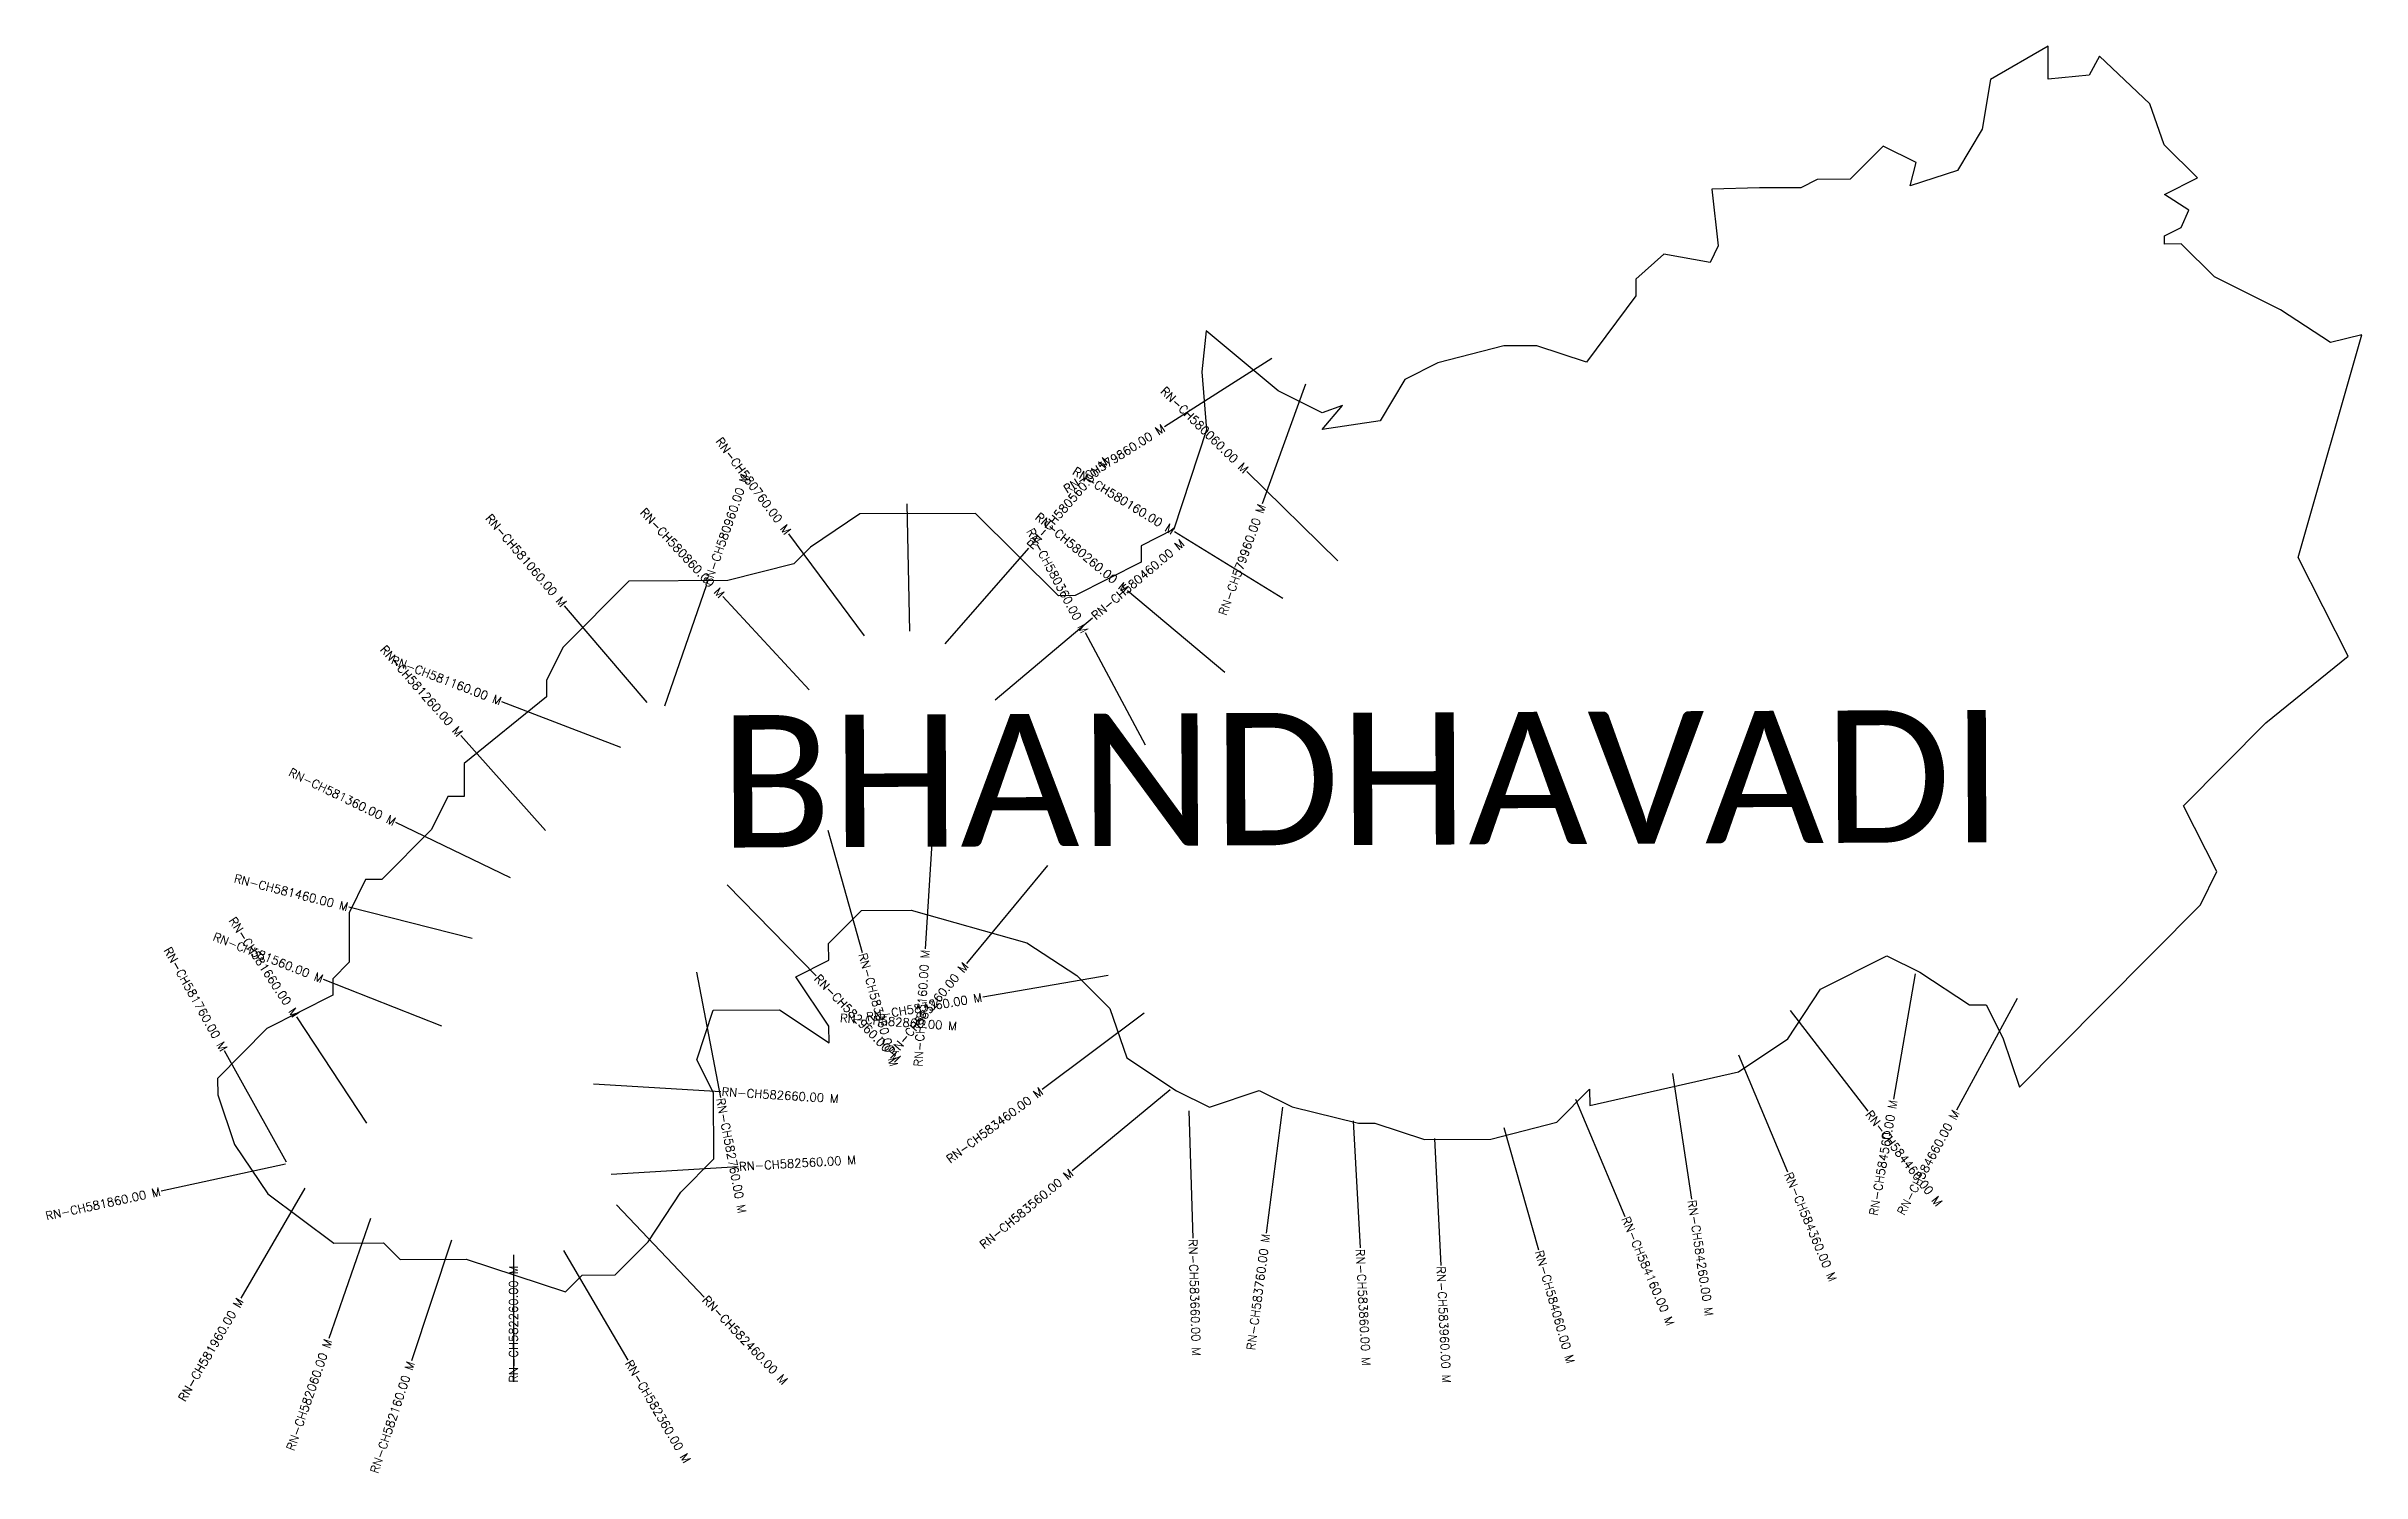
# Model space of a CAD drawing. Header units: metres. Extents: x 321715 to 324443, y 1838050 to 1839732.
import ezdxf
from ezdxf.enums import TextEntityAlignment as Align

# ---------------------------------------------------------------- set-up
doc = ezdxf.new("R2010")
doc.units = ezdxf.units.M
for name, color, linetype in [('CS', 134, 'Continuous'), ('CSMark', 6, 'Continuous'), ('VILLAGE BOUNDRY', 10, 'Continuous'), ('VILLAGE NAME', 250, 'Continuous')]:
    doc.layers.add(name, color=color, linetype=linetype)
doc.styles.get("Standard").update_dxf_attribs({"font": 'simplex.shx'})

msp = doc.modelspace()

# ---------------------------------------------------------------- linework, layer by layer
at = {"layer": 'CS'}
for p, q in [((323158.5, 1839364), (323032, 1839283.5)), ((323198.1, 1839333.7), (323147.3, 1839192.6)), ((323236.4, 1839125.6), (323129.3, 1839230.7)), ((322732.2, 1839042.5), (322728.9, 1839192.5)), ((322678.6, 1839036.9), (322589.4, 1839157.5)), ((322773.7, 1839027.5), (322872.3, 1839140.5)), ((323171.7, 1839081.1), (323043.9, 1839159.7)), ((322443.2, 1838954.7), (322492.6, 1839096.3)), ((322613.6, 1838973.4), (322511.6, 1839083.4)), ((323103.4, 1838993.7), (322988.5, 1839090)), ((322422.6, 1838958.5), (322325.3, 1839072.6)), ((322832.7, 1838961.6), (322947.3, 1839058.3)), ((323009.8, 1838908.2), (322939, 1839040.5)), ((322391.4, 1838905.4), (322251.5, 1838959.3)), ((322302.6, 1838807.5), (322203.1, 1838919.7)), ((322261.5, 1838751.8), (322126.4, 1838816.9)), ((322635.3, 1838808.1), (322676, 1838663.7)), ((322759.4, 1838817.7), (322750.2, 1838668)), ((322894.3, 1838766.5), (322798.8, 1838650.8)), ((322516.8, 1838743.4), (322621.6, 1838636.1)), ((322216.3, 1838680.2), (322070.9, 1838717.1)), ((322180.7, 1838576.8), (322041.2, 1838631.9)), ((322480.7, 1838640.4), (322508.8, 1838493)), ((322965.8, 1838636.7), (322818, 1838611.2)), ((323916.6, 1838638.5), (323891, 1838490.7)), ((322092.1, 1838462.6), (322009.6, 1838587.9)), ((323008.1, 1838592.2), (322888.1, 1838502.1)), ((323769.2, 1838595.4), (323860.7, 1838476.6)), ((324036.7, 1838609.7), (323965.4, 1838477.8)), ((321997.6, 1838416.6), (321924.6, 1838547.7)), ((323708.4, 1838543.3), (323766.4, 1838405)), ((322359.5, 1838508.9), (322509.3, 1838499.8)), ((323630.7, 1838521.1), (323653.3, 1838372.8)), ((323039, 1838501.9), (322923.5, 1838406.2)), ((323171.2, 1838481.6), (323151.8, 1838332.9)), ((323516.3, 1838490.8), (323574.7, 1838352.6)), ((323061, 1838476.9), (323065.6, 1838327)), ((323254.4, 1838465.2), (323262.5, 1838315.4)), ((323432, 1838457.6), (323473, 1838313.3)), ((323350.2, 1838444.6), (323357.7, 1838294.8)), ((321996.4, 1838414.1), (321849.8, 1838382.3)), ((322380.1, 1838402.6), (322529.8, 1838411.3)), ((322019.2, 1838385.8), (321943.7, 1838256.1)), ((322096.4, 1838350.3), (322047.4, 1838208.5)), ((322386.4, 1838366.1), (322489.7, 1838257.4)), ((322192.1, 1838324.6), (322144.7, 1838182.3)), ((322265, 1838307.5), (322265, 1838157.5)), ((322323.9, 1838312.5), (322399.8, 1838183.1))]:
    msp.add_line(p, q, dxfattribs=at)
at = {"layer": 'VILLAGE BOUNDRY'}
msp.add_lwpolyline([(323081.3, 1839396.8), (323076, 1839348.5), (323081.8, 1839279.9), (323043.3, 1839162.9), (323004.5, 1839143.2), (323004.5, 1839123.8), (322926.8, 1839084.5), (322907.3, 1839084.4), (322809.6, 1839181.4), (322673.2, 1839180.8), (322614.9, 1839141.6), (322595.5, 1839122), (322517.7, 1839102.2), (322400.8, 1839101.7), (322323.2, 1839023.5), (322303.9, 1838984.4), (322304, 1838965), (322207, 1838886.7), (322207.1, 1838847.7), (322187.7, 1838847.6), (322168.3, 1838808.6), (322110.1, 1838749.9), (322090.7, 1838749.8), (322071.4, 1838710.7), (322071.6, 1838652.3), (322052.2, 1838632.8), (322052.3, 1838613.3), (321974.6, 1838574), (321916.4, 1838515.3), (321916.5, 1838495.8), (321936.2, 1838437.5), (321975.4, 1838379.2), (322053.5, 1838321.1), (322112, 1838321.4), (322131.6, 1838302), (322209.4, 1838302.3), (322326.5, 1838263.9), (322345.9, 1838283.4), (322384.8, 1838283.6), (322423.6, 1838322.7), (322462.3, 1838381.3), (322501.1, 1838420.4), (322500.8, 1838498.3), (322481.1, 1838537.2), (322500.4, 1838595.7), (322578.3, 1838596), (322636.9, 1838557.3), (322636.8, 1838576.8), (322597.6, 1838635.1), (322636.5, 1838654.7), (322636.4, 1838674.2), (322675.2, 1838713.3), (322733.6, 1838713.6), (322870.1, 1838675.2), (322928.7, 1838636.5), (322967.8, 1838597.7), (322987.6, 1838539.4), (323046.2, 1838500.6), (323085.2, 1838481.3), (323143.6, 1838501), (323182.6, 1838481.8), (323260.6, 1838462.6), (323280, 1838462.7), (323338.5, 1838443.4), (323416.5, 1838443.8), (323494.3, 1838463.6), (323533.1, 1838502.7), (323533.2, 1838483.2), (323708.3, 1838523), (323766.6, 1838562.1), (323805.3, 1838620.7), (323883.1, 1838660), (323922.1, 1838640.7), (323980.6, 1838602), (324000.2, 1838602.1), (324019.8, 1838563.2), (324039.5, 1838504.9), (324136.5, 1838602.7), (324252.9, 1838720), (324272.2, 1838759.1), (324232.9, 1838836.8), (324329.9, 1838934.6), (324426.9, 1839013), (324368, 1839129.6), (324442.8, 1839392), (324405.9, 1839383), (324347.2, 1839421.6), (324269.2, 1839460.3), (324230.1, 1839499.1), (324210.6, 1839499), (324210.6, 1839508.7), (324230, 1839518.5), (324239.2, 1839538.8), (324210.4, 1839557.4), (324249.2, 1839577), (324210.1, 1839615.8), (324193, 1839664.4), (324134, 1839720.3), (324121.7, 1839698), (324073.4, 1839693.2), (324073.2, 1839732.1), (324005.3, 1839692.9), (323995.8, 1839634.4), (323966.7, 1839585.6), (323910.9, 1839567.4), (323918, 1839595.1), (323879, 1839614.4), (323840.2, 1839575.3), (323801.2, 1839575.1), (323781.8, 1839565.3), (323733.1, 1839565.1), (323677.1, 1839563.6), (323684.7, 1839496.7), (323675.1, 1839477.2), (323620.5, 1839486.9), (323587.5, 1839457.4), (323587.6, 1839437.9), (323529.5, 1839359.7), (323470.9, 1839379), (323432, 1839378.8), (323354.2, 1839359), (323315.3, 1839339.3), (323286.3, 1839290.5), (323218.1, 1839280.5), (323241.9, 1839308.7), (323218.1, 1839300), (323166.2, 1839326), (323081.3, 1839396.8)], dxfattribs=at)

# ---------------------------------------------------------------- texts
at = {"layer": 'CSMark'}
for s, rotation, p in [('RN-CH580060.00 M', 315.5329, (323128.6, 1839231.4)), ('RN-CH580760.00 M', 306.5157, (322588.8, 1839158.3)), ('RN-CH579860.00 M', 32.4843, (323031.1, 1839283)), ('RN-CH580160.00 M', 328.4371, (323043, 1839160.2)), ('RN-CH580860.00 M', 312.8636, (322510.9, 1839084.1)), ('RN-CH579960.00 M', 70.2101, (323147, 1839191.7)), ('RN-CH581060.00 M', 310.4479, (322324.7, 1839073.4)), ('RN-CH580360.00 M', 298.1673, (322938.5, 1839041.3)), ('RN-CH580260.00 M', 320.029, (322987.7, 1839090.7)), ('RN-CH581260.00 M', 311.5392, (322202.5, 1838920.5)), ('RN-CH581160.00 M', 338.9345, (322250.5, 1838959.6)), ('RN-CH581360.00 M', 334.2792, (322125.5, 1838817.3)), ('RN-CH581460.00 M', 345.7433, (322070, 1838717.4)), ('RN-CH581660.00 M', 303.3474, (322009.1, 1838588.8)), ('RN-CH581760.00 M', 299.1225, (321924.1, 1838548.5)), ('RN-CH581560.00 M', 338.4282, (322040.2, 1838632.3)), ('RN-CH583260.00 M', 50.4534, (322798.1, 1838650.1)), ('RN-CH583160.00 M', 86.4975, (322750.2, 1838667)), ('RN-CH583360.00 M', 9.8232, (322817, 1838611)), ('RN-CH583460.00 M', 36.8831, (322887.3, 1838501.5)), ('RN-CH584560.00 M', 80.1851, (323890.9, 1838489.7)), ('RN-CH584660.00 M', 61.6065, (323964.9, 1838476.9)), ('RN-CH583560.00 M', 39.6375, (322922.7, 1838405.6)), ('RN-CH581860.00 M', 12.2062, (321848.8, 1838382.1)), ('RN-CH583760.00 M', 82.5723, (323151.6, 1838331.9)), ('RN-CH581960.00 M', 59.8089, (321943.2, 1838255.2)), ('RN-CH582060.00 M', 70.915, (322047, 1838207.6)), ('RN-CH582160.00 M', 71.5736, (322144.3, 1838181.3))]:
    msp.add_text(s, height=10, rotation=rotation, dxfattribs=at).set_placement(p, align=Align.MIDDLE_RIGHT)
for s, rotation, p in [('RN-CH580560.00 M', 48.9142, (322873, 1839141.3)), ('RN-CH580960.00 M', 70.759, (322492.9, 1839097.2)), ('RN-CH580460.00 M', 40.1448, (322948.1, 1839059)), ('RN-CH583060.00 M', 285.7379, (322676.2, 1838662.7)), ('RN-CH582960.00 M', 314.3366, (322622.3, 1838635.4)), ('RN-CH582860.00 M', 355.9681, (322649.9, 1838586.6)), ('RN-CH582760.00 M', 280.779, (322508.9, 1838492.1)), ('RN-CH582660.00 M', 356.5301, (322510.3, 1838499.7)), ('RN-CH584460.00 M', 307.6005, (323861.3, 1838475.8)), ('RN-CH582560.00 M', 3.3194, (322530.8, 1838411.4)), ('RN-CH584360.00 M', 292.7595, (323766.8, 1838404)), ('RN-CH584260.00 M', 278.6428, (323653.4, 1838371.8)), ('RN-CH584160.00 M', 292.9071, (323575.1, 1838351.7)), ('RN-CH583660.00 M', 271.7352, (323065.6, 1838326)), ('RN-CH582260.00 M', 90, (322265, 1838156.5)), ('RN-CH583860.00 M', 273.0922, (323262.6, 1838314.4)), ('RN-CH583960.00 M', 272.8616, (323357.8, 1838293.8)), ('RN-CH584060.00 M', 285.8645, (323473.3, 1838312.3)), ('RN-CH582460.00 M', 313.5418, (322490.4, 1838256.7)), ('RN-CH582360.00 M', 300.3993, (322400.3, 1838182.2))]:
    msp.add_text(s, height=10, rotation=rotation, dxfattribs=at).set_placement(p, align=Align.MIDDLE_LEFT)
at = {"layer": 'VILLAGE NAME', "insert": (322507.2, 1838943.4), "char_height": 155.989, "attachment_point": 1, "rotation": 0.2435}
msp.add_mtext_dynamic_manual_height_columns('{\\fCalibri|b0|i0|c0|p34;BHANDHAVADI}', width=1910.584, gutter_width=779.9, heights=[0], dxfattribs=at)

doc.saveas('drawing.dxf')
